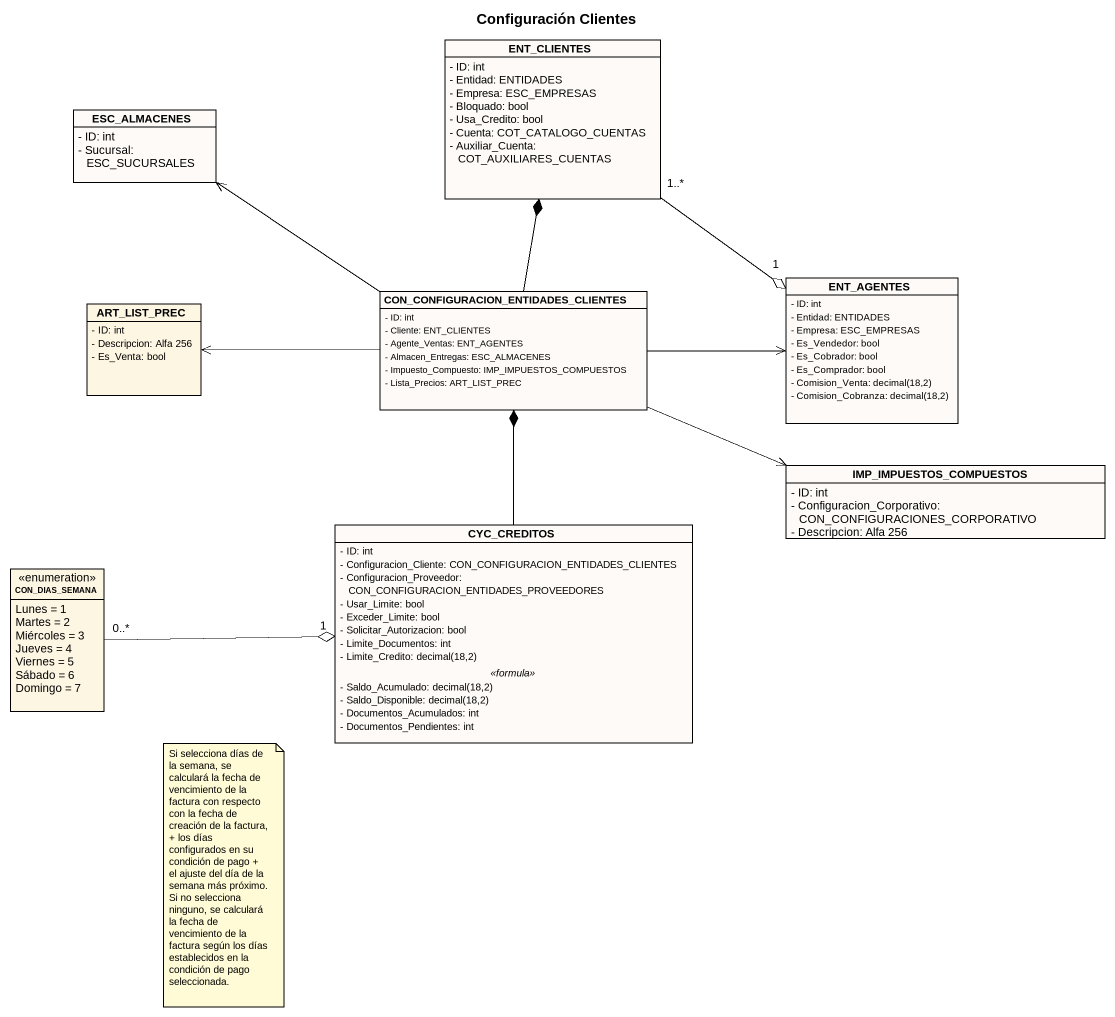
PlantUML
@startuml
title Configuración Clientes
hide circle
hide empty members
skinparam classAttributeIconSize 0
class ENT_CLIENTES #FDFAF7 {
  - ID: int
  - Entidad: ENTIDADES
  - Empresa: ESC_EMPRESAS
  - Bloquado: bool
  - Usa_Credito: bool
  - Cuenta: COT_CATALOGO_CUENTAS
  - Auxiliar_Cuenta: COT_AUXILIARES_CUENTAS
}
class ESC_ALMACENES #FDFAF7 {
  - ID: int
  - Sucursal: ESC_SUCURSALES
}
class ART_LIST_PREC {
  - ID: int
  - Descripcion: Alfa 256
  - Es_Venta: bool
}
class "CON_CONFIGURACION_ENTIDADES_CLIENTES" as CON_CONFIGURACION_ENTIDADES #FDFAF7 {
  - ID: int
  - Cliente: ENT_CLIENTES
  - Agente_Ventas: ENT_AGENTES
  - Almacen_Entregas: ESC_ALMACENES
  - Impuesto_Compuesto: IMP_IMPUESTOS_COMPUESTOS
  - Lista_Precios: ART_LIST_PREC
}
class ENT_AGENTES #FDFAF7 {
  - ID: int
  - Entidad: ENTIDADES
  - Empresa: ESC_EMPRESAS
  - Es_Vendedor: bool
  - Es_Cobrador: bool
  - Es_Comprador: bool
  {field} - Comision_Venta: decimal(18,2)
  {field} - Comision_Cobranza: decimal(18,2)
}
class IMP_IMPUESTOS_COMPUESTOS #FDFAF7 {
  - ID: int
  - Configuracion_Corporativo: CON_CONFIGURACIONES_CORPORATIVO
  - Descripcion: Alfa 256
}
class CYC_CREDITOS #FDFAF7 {
  - ID: int
  - Configuracion_Cliente: CON_CONFIGURACION_ENTIDADES_CLIENTES
  - Configuracion_Proveedor: CON_CONFIGURACION_ENTIDADES_PROVEEDORES
  - Usar_Limite: bool
  - Exceder_Limite: bool
  - Solicitar_Autorizacion: bool
  - Limite_Documentos: int
  {field} - Limite_Credito: decimal(18,2)
  .. <<formula>> ..
  {field} - Saldo_Acumulado: decimal(18,2)
  {field} - Saldo_Disponible: decimal(18,2)
  - Documentos_Acumulados: int
  - Documentos_Pendientes: int
}
enum CON_DIAS_SEMANA {
  Lunes = 1
  Martes = 2
  Miércoles = 3
  Jueves = 4
  Viernes = 5
  Sábado = 6
  Domingo = 7
}
ENT_CLIENTES "1..*" --o "1" ENT_AGENTES
CON_CONFIGURACION_ENTIDADES -up-* ENT_CLIENTES
CON_CONFIGURACION_ENTIDADES -left-> ESC_ALMACENES
CON_CONFIGURACION_ENTIDADES -left-> ART_LIST_PREC
CON_CONFIGURACION_ENTIDADES -right-> ENT_AGENTES
CON_CONFIGURACION_ENTIDADES -right-> IMP_IMPUESTOS_COMPUESTOS
CYC_CREDITOS -up-* CON_CONFIGURACION_ENTIDADES
CON_DIAS_SEMANA "0..*" -right-o "1" CYC_CREDITOS
note as N1
  Si selecciona días de la semana, se calculará la fecha de vencimiento de la factura con respecto con la fecha de creación de la factura, + los días configurados en su condición de pago + el ajuste del día de la semana más próximo.
  Si no selecciona ninguno, se calculará la fecha de vencimiento de la factura según los días establecidos en la condición de pago seleccionada.
end note
@enduml
